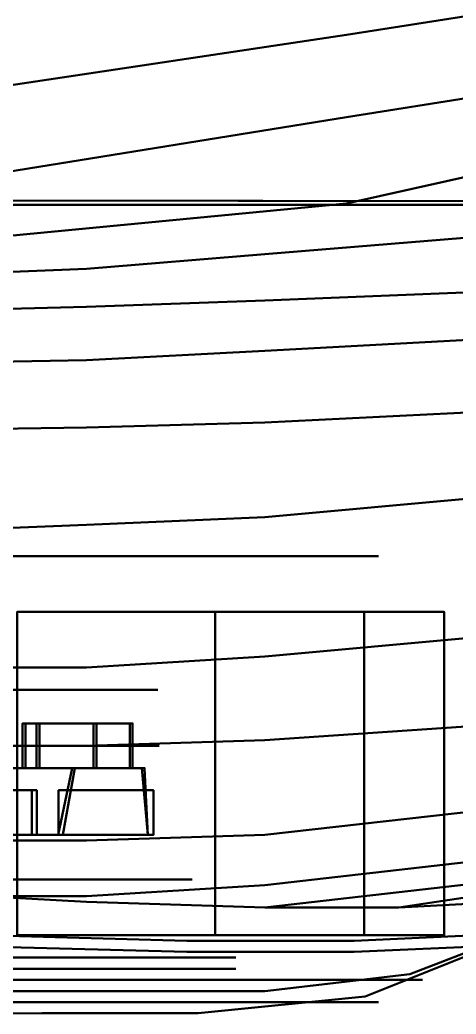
# Model space of a CAD drawing. Header units: inches. Extents: x 297.28 to 301.23, y -10.28 to -8.52.
# Drawn here: x 300.629 to 300.878, y -10.228 to -9.662 of the extents above; entities that cross this region are included whole.
import ezdxf

# ---------------------------------------------------------------- set-up
doc = ezdxf.new("R2010")
doc.units = ezdxf.units.IN
doc.header["$MEASUREMENT"] = 0
for name, color, linetype, lineweight in [('Ford-chasis', 1, 'CONTINUOUS', 50), ('Ford-gomas', 3, 'CONTINUOUS', 50), ('Ford-Llantas-3D', 4, 'CONTINUOUS', 50), ('Ford-Plastic-Negro-3D', 6, 'CONTINUOUS', 50), ('Ford-Rayos-Llantas-3D', 113, 'CONTINUOUS', 50)]:
    doc.layers.add(name, color=color, linetype=linetype, lineweight=lineweight)

msp = doc.modelspace()

# ---------------------------------------------------------------- linework, layer by layer
at = {"layer": 'Ford-chasis'}
msp.add_3dface([(300.08934, -9.02755, 0.2505), (300.08934, -9.76437, 0.2505), (300.93706, -9.76538, 0.2505), (300.93706, -9.02654, 0.2505)], dxfattribs=at)
at = {"layer": 'Ford-chasis', "linetype": 'ByBlock'}
for points, invisible_edges in [([(300.81522, -9.59597, 0.76453), (301.04546, -9.57279, 0.70529), (301.04546, -9.63452, 0.68949), (300.81522, -9.67055, 0.7389)], 10), ([(300.60375, -9.61821, 0.8093), (300.81522, -9.59597, 0.76453), (300.81522, -9.67055, 0.7389), (300.60375, -9.70239, 0.78154)], 2), ([(301.04546, -9.63452, 0.68949), (300.81522, -9.67055, 0.7389), (300.81522, -9.71751, 0.7215), (301.04546, -9.68081, 0.674)], 2), ([(300.81522, -9.67055, 0.7389), (300.60375, -9.70239, 0.78154), (300.60057, -9.75202, 0.76331), (300.81522, -9.71751, 0.7215)], 10), ([(300.81522, -9.71751, 0.7215), (301.04546, -9.68081, 0.674), (301.04548, -9.71542, 0.65419), (300.81522, -9.76656, 0.69764)], 10), ([(300.81522, -9.76656, 0.69764), (301.04548, -9.71542, 0.65419), (301.04593, -9.7439, 0.62867), (300.81522, -9.76656, 0.69764)], 4), ([(300.60057, -9.75202, 0.76331), (300.81522, -9.71751, 0.7215), (300.81522, -9.76656, 0.69764), (300.60057, -9.78721, 0.74454)], 10), ([(301.04593, -9.7439, 0.62867), (300.81522, -9.76656, 0.69764), (300.90849, -9.78415, 0.6837), (301.02711, -9.7775, 0.63018)], 11), ([(300.60057, -9.78721, 0.74454), (300.66719, -9.8038, 0.74899), (300.76879, -9.79545, 0.72311), (300.81522, -9.76656, 0.69764)], 5), ([(300.76879, -9.79545, 0.72311), (300.81522, -9.76656, 0.69764), (300.81522, -9.76656, 0.69764), (300.90849, -9.78415, 0.6837)], 5), ([(300.53384, -9.80922, 0.76125), (300.50212, -9.79566, 0.75915), (300.60057, -9.78721, 0.74454), (300.66719, -9.8038, 0.74899)], 5), ([(300.76879, -9.82197, 0.74796), (300.76879, -9.79545, 0.72311), (300.90849, -9.78415, 0.6837), (300.90849, -9.81628, 0.72122)], 5), ([(300.66719, -9.8038, 0.74899), (300.66719, -9.8254, 0.76072), (300.76879, -9.82197, 0.74796), (300.76879, -9.79545, 0.72311)], 5), ([(300.53384, -9.82909, 0.7727), (300.53384, -9.80922, 0.76125), (300.66719, -9.8038, 0.74899), (300.66719, -9.8254, 0.76072)], 5), ([(300.76879, -9.85054, 0.77121), (300.76879, -9.82197, 0.74796), (300.90849, -9.81628, 0.72122), (300.90849, -9.84303, 0.74263)], 5), ([(300.66719, -9.8254, 0.76072), (300.66719, -9.85587, 0.78535), (300.76879, -9.85054, 0.77121), (300.76879, -9.82197, 0.74796)], 5), ([(300.53384, -9.85803, 0.79274), (300.53384, -9.82909, 0.7727), (300.66719, -9.8254, 0.76072), (300.66719, -9.85587, 0.78535)], 5), ([(300.76879, -9.85054, 0.77121), (300.76879, -9.89142, 0.80209), (300.90849, -9.88451, 0.77755), (300.90849, -9.84303, 0.74263)], 5), ([(300.66719, -9.89418, 0.81492), (300.66719, -9.85587, 0.78535), (300.76879, -9.85054, 0.77121), (300.76879, -9.89142, 0.80209)], 5), ([(300.53384, -9.85803, 0.79274), (300.53384, -9.89621, 0.81958), (300.66719, -9.89418, 0.81492), (300.66719, -9.85587, 0.78535)], 5), ([(300.76879, -9.89142, 0.80209), (300.76879, -9.94523, 0.82116), (300.90849, -9.93253, 0.7967), (300.90849, -9.88451, 0.77755)], 5), ([(300.53384, -9.89621, 0.81958), (300.53384, -9.95476, 0.84306), (300.66719, -9.94971, 0.83211), (300.66719, -9.89418, 0.81492)], 5), ([(300.66719, -9.94971, 0.83211), (300.66719, -9.89418, 0.81492), (300.76879, -9.89142, 0.80209), (300.76879, -9.94523, 0.82116)], 5), ([(300.76879, -9.94523, 0.82116), (300.76879, -9.99921, 0.8274), (300.90849, -9.98968, 0.80295), (300.90849, -9.93253, 0.7967)], 7), ([(300.66719, -10.00238, 0.8381), (300.66719, -9.94971, 0.83211), (300.76879, -9.94523, 0.82116), (300.76879, -9.99921, 0.8274)], 13), ([(300.53384, -9.95476, 0.84306), (300.53384, -10.00238, 0.85026), (300.66719, -10.00238, 0.8381), (300.66719, -9.94971, 0.83211)], 7), ([(300.90849, -9.98968, 0.80295), (300.90849, -10.01191, 0.80295), (300.76879, -10.02461, 0.8274), (300.76879, -9.99921, 0.8274)], 13), ([(300.66719, -10.00238, 0.8381), (300.66719, -10.03096, 0.8381), (300.53384, -10.03096, 0.85026), (300.53384, -10.00238, 0.85026)], 13), ([(300.76879, -10.02461, 0.8274), (300.76879, -9.99921, 0.8274), (300.66719, -10.00238, 0.8381), (300.66719, -10.03096, 0.8381)], 7), ([(300.76879, -10.07223, 0.82116), (300.76879, -10.02461, 0.8274), (300.90849, -10.01191, 0.80295), (300.90849, -10.06271, 0.7967)], 5), ([(300.66719, -10.03096, 0.8381), (300.66719, -10.07541, 0.83211), (300.76879, -10.07223, 0.82116), (300.76879, -10.02461, 0.8274)], 5), ([(300.53384, -10.07541, 0.84306), (300.53384, -10.03096, 0.85026), (300.66719, -10.03096, 0.8381), (300.66719, -10.07541, 0.83211)], 5), ([(300.76879, -10.12621, 0.80209), (300.76879, -10.07223, 0.82116), (300.90849, -10.06271, 0.7967), (300.90849, -10.11033, 0.77755)], 5), ([(300.66719, -10.07541, 0.83211), (300.66719, -10.12938, 0.81243), (300.76879, -10.12621, 0.80209), (300.76879, -10.07223, 0.82116)], 5), ([(300.53384, -10.12938, 0.81958), (300.53384, -10.07541, 0.84306), (300.66719, -10.07541, 0.83211), (300.66719, -10.12938, 0.81243)], 5), ([(300.76879, -10.15478, 0.76731), (300.76879, -10.12621, 0.80209), (300.90849, -10.11033, 0.77755), (300.90849, -10.13891, 0.74263)], 5), ([(300.66719, -10.12938, 0.81243), (300.66719, -10.16113, 0.77755), (300.76879, -10.15478, 0.76731), (300.76879, -10.12621, 0.80209)], 5), ([(300.53384, -10.16113, 0.77755), (300.53384, -10.12938, 0.81958), (300.66719, -10.12938, 0.81243), (300.66719, -10.16113, 0.77755)], 5), ([(300.76879, -10.16748, 0.7077), (300.76879, -10.15478, 0.76731), (300.90849, -10.13891, 0.74263), (300.90849, -10.15161, 0.6823)], 5), ([(300.76879, -10.16748, 0.7077), (300.84499, -10.16748, 0.6442), (300.90849, -10.15796, 0.6315), (300.90849, -10.15161, 0.6823)], 4), ([(300.66719, -10.16113, 0.77755), (300.66719, -10.16431, 0.75215), (300.76879, -10.16748, 0.7077), (300.76879, -10.15478, 0.76731)], 5), ([(300.66719, -10.16431, 0.75215), (300.66719, -10.16113, 0.77755), (300.53384, -10.16113, 0.77755), (300.61004, -10.16113, 0.7712)], 1), ([(300.66719, -10.16431, 0.75215), (300.61004, -10.18971, 0.75215), (300.61004, -10.18971, 0.75215), (300.61004, -10.16113, 0.7712)], 5), ([(300.84499, -10.16748, 0.6442), (300.90849, -10.16431, 0.56165), (300.90849, -10.16431, 0.56165), (300.90849, -10.15796, 0.6315)], 4), ([(300.72434, -10.19288, 0.7077), (300.76879, -10.16748, 0.7077), (300.66719, -10.16431, 0.75215), (300.61004, -10.18971, 0.75215)], 5), ([(300.84499, -10.16748, 0.6442), (300.81959, -10.19288, 0.6442), (300.72434, -10.19288, 0.7077), (300.76879, -10.16748, 0.7077)], 5), ([(300.88944, -10.18971, 0.56165), (300.90849, -10.16431, 0.56165), (300.84499, -10.16748, 0.6442), (300.81959, -10.19288, 0.6442)], 5), ([(300.93389, -10.17066, 0.4664), (300.90849, -10.18336, 0.4664), (300.85134, -10.20558, 0.56165), (300.88944, -10.18971, 0.56165)], 5), ([(300.90849, -10.18336, 0.4664), (300.88944, -10.19288, 0.4664), (300.82594, -10.21828, 0.56165), (300.85134, -10.20558, 0.56165)], 5), ([(300.72434, -10.19288, 0.7077), (300.64179, -10.21511, 0.7077), (300.53384, -10.21556, 0.72675), (300.61004, -10.18971, 0.75215)], 5), ([(300.85134, -10.20558, 0.56165), (300.88944, -10.18971, 0.56165), (300.81959, -10.19288, 0.6442), (300.76879, -10.21511, 0.6442)], 5), ([(300.81959, -10.19288, 0.6442), (300.76879, -10.21511, 0.6442), (300.64179, -10.21511, 0.7077), (300.72434, -10.19288, 0.7077)], 5), ([(300.82594, -10.21828, 0.56165), (300.85134, -10.20558, 0.56165), (300.76879, -10.21511, 0.6442), (300.73069, -10.22781, 0.6442)], 5), ([(300.64179, -10.22781, 0.6823), (300.64179, -10.21511, 0.7077), (300.53384, -10.21556, 0.72675), (300.53384, -10.22826, 0.70135)], 5), ([(300.76879, -10.21511, 0.6442), (300.73069, -10.22781, 0.6442), (300.64179, -10.22781, 0.6823), (300.64179, -10.21511, 0.7077)], 5)]:
    msp.add_3dface(points, dxfattribs=dict(at, invisible_edges=invisible_edges))
at = {"layer": 'Ford-chasis'}
for points, invisible_edges in [([(300.09251, -9.76643, 0.3013), (300.94024, -9.76743, 0.3013), (300.93706, -9.76538, 0.2505), (300.08934, -9.76437, 0.2505)], 1), ([(300.09569, -9.76848, 0.3521), (300.94659, -9.76743, 0.37115), (300.94024, -9.76743, 0.3013), (300.09251, -9.76643, 0.3013)], 5), ([(300.93389, -9.76743, 0.4664), (300.11474, -9.77061, 0.4664), (300.09569, -9.76848, 0.3521), (300.94659, -9.76743, 0.37115)], 5), ([(300.15919, -9.76743, 0.56165), (300.88944, -9.76743, 0.56165), (300.93389, -9.76743, 0.4664), (300.11474, -9.77061, 0.4664)], 5), ([(300.81959, -9.76743, 0.6442), (300.21634, -9.76743, 0.6442), (300.15919, -9.76743, 0.56165), (300.88944, -9.76743, 0.56165)], 5), ([(300.30524, -9.76743, 0.7077), (300.72434, -9.76743, 0.7077), (300.81959, -9.76743, 0.6442), (300.21634, -9.76743, 0.6442)], 5), ([(300.61004, -9.76743, 0.74263), (300.43859, -9.76743, 0.75215), (300.30524, -9.76743, 0.7077), (300.72434, -9.76743, 0.7077)], 4), ([(300.72434, -9.76743, 0.7077), (300.72434, -10.18653, 0.7077), (300.61004, -10.18336, 0.75215), (300.61004, -9.76743, 0.74263)], 5), ([(300.81959, -10.18653, 0.6442), (300.81959, -9.76743, 0.6442), (300.72434, -9.76743, 0.7077), (300.72434, -10.18653, 0.7077)], 5), ([(300.88944, -9.76743, 0.56165), (300.88944, -10.18336, 0.56165), (300.81959, -10.18653, 0.6442), (300.81959, -9.76743, 0.6442)], 5)]:
    msp.add_3dface(points, dxfattribs=dict(at, invisible_edges=invisible_edges))
at = {"layer": 'Ford-gomas', "invisible_edges": 5}
for points in [[(300.71752, -9.96746, 0.09966), (300.67925, -9.96746, 0.15034), (300.59987, -9.96746, 0.11081), (300.61725, -9.96746, 0.04974)], [(300.61725, -9.96746, 0.63606), (300.59987, -9.96746, 0.57499), (300.67925, -9.96746, 0.53546), (300.71752, -9.96746, 0.58614)], [(300.74048, -9.99921, 0.06926), (300.71752, -9.96746, 0.09966), (300.61725, -9.96746, 0.04974), (300.62768, -9.99921, 0.01309)], [(300.62768, -9.99921, 0.67271), (300.61725, -9.96746, 0.63606), (300.71752, -9.96746, 0.58614), (300.74048, -9.99921, 0.61654)], [(300.71752, -9.96746, 0.58614), (300.67925, -9.96746, 0.53546), (300.73899, -9.96746, 0.46993), (300.79298, -9.96746, 0.50336)], [(300.79298, -9.96746, 0.18244), (300.73899, -9.96746, 0.21587), (300.67925, -9.96746, 0.15034), (300.71752, -9.96746, 0.09966)], [(300.82538, -9.99921, 0.16239), (300.79298, -9.96746, 0.18244), (300.71752, -9.96746, 0.09966), (300.74048, -9.99921, 0.06926)], [(300.74048, -9.99921, 0.61654), (300.71752, -9.96746, 0.58614), (300.79298, -9.96746, 0.50336), (300.82538, -9.99921, 0.52341)], [(300.79298, -9.96746, 0.50336), (300.73899, -9.96746, 0.46993), (300.77103, -9.96746, 0.38724), (300.83345, -9.96746, 0.39891)], [(300.83345, -9.96746, 0.28689), (300.77103, -9.96746, 0.29856), (300.73899, -9.96746, 0.21587), (300.79298, -9.96746, 0.18244)], [(300.83345, -9.96746, 0.39891), (300.77103, -9.96746, 0.38724), (300.77103, -9.96746, 0.29856), (300.83345, -9.96746, 0.28689)], [(300.82538, -9.99921, 0.52341), (300.79298, -9.96746, 0.50336), (300.83345, -9.96746, 0.39891), (300.8709, -9.99921, 0.40591)], [(300.8709, -9.99921, 0.27989), (300.83345, -9.96746, 0.28689), (300.79298, -9.96746, 0.18244), (300.82538, -9.99921, 0.16239)], [(300.8709, -9.99921, 0.40591), (300.83345, -9.96746, 0.39891), (300.83345, -9.96746, 0.28689), (300.8709, -9.99921, 0.27989)], [(300.73283, -10.20876, 0.07939), (300.74048, -10.18336, 0.06926), (300.62768, -10.18336, 0.01309), (300.6242, -10.20876, 0.02531)], [(300.6242, -10.20876, 0.6605), (300.62768, -10.18336, 0.67271), (300.74048, -10.18336, 0.61654), (300.73283, -10.20876, 0.60641)], [(300.81458, -10.20876, 0.16907), (300.82538, -10.18336, 0.16239), (300.74048, -10.18336, 0.06926), (300.73283, -10.20876, 0.07939)], [(300.73283, -10.20876, 0.60641), (300.74048, -10.18336, 0.61654), (300.82538, -10.18336, 0.52341), (300.81458, -10.20876, 0.51673)], [(300.81458, -10.20876, 0.51673), (300.82538, -10.18336, 0.52341), (300.8709, -10.18336, 0.40591), (300.85842, -10.20876, 0.40357)], [(300.85842, -10.20876, 0.28223), (300.8709, -10.18336, 0.27989), (300.82538, -10.18336, 0.16239), (300.81458, -10.20876, 0.16907)], [(300.85842, -10.20876, 0.40357), (300.8709, -10.18336, 0.40591), (300.8709, -10.18336, 0.27989), (300.85842, -10.20876, 0.28223)], [(300.59466, -10.19606, 0.55667), (300.59813, -10.20876, 0.56888), (300.67543, -10.20876, 0.53039), (300.66777, -10.19606, 0.52026)], [(300.66777, -10.19606, 0.16554), (300.67543, -10.20876, 0.15541), (300.59813, -10.20876, 0.11692), (300.59466, -10.19606, 0.12913)], [(300.66777, -10.19606, 0.52026), (300.67543, -10.20876, 0.53039), (300.7336, -10.20876, 0.46659), (300.7228, -10.19606, 0.4599)], [(300.7228, -10.19606, 0.2259), (300.7336, -10.20876, 0.21921), (300.67543, -10.20876, 0.15541), (300.66777, -10.19606, 0.16554)], [(300.7228, -10.19606, 0.4599), (300.7336, -10.20876, 0.46659), (300.76479, -10.20876, 0.38607), (300.7523, -10.19606, 0.38374)], [(300.7523, -10.19606, 0.30206), (300.76479, -10.20876, 0.29973), (300.7336, -10.20876, 0.21921), (300.7228, -10.19606, 0.2259)], [(300.7523, -10.19606, 0.38374), (300.76479, -10.20876, 0.38607), (300.76479, -10.20876, 0.29973), (300.7523, -10.19606, 0.30206)], [(300.59813, -10.20876, 0.56888), (300.60682, -10.22146, 0.59942), (300.69456, -10.22146, 0.55573), (300.67543, -10.20876, 0.53039)], [(300.67543, -10.20876, 0.15541), (300.69456, -10.22146, 0.13007), (300.60682, -10.22146, 0.08638), (300.59813, -10.20876, 0.11692)], [(300.71752, -10.22146, 0.09966), (300.73283, -10.20876, 0.07939), (300.6242, -10.20876, 0.02531), (300.61725, -10.22146, 0.04974)], [(300.61725, -10.22146, 0.63606), (300.6242, -10.20876, 0.6605), (300.73283, -10.20876, 0.60641), (300.71752, -10.22146, 0.58614)], [(300.67543, -10.20876, 0.53039), (300.69456, -10.22146, 0.55573), (300.76059, -10.22146, 0.4833), (300.7336, -10.20876, 0.46659)], [(300.7336, -10.20876, 0.21921), (300.76059, -10.22146, 0.2025), (300.69456, -10.22146, 0.13007), (300.67543, -10.20876, 0.15541)], [(300.71752, -10.22146, 0.58614), (300.73283, -10.20876, 0.60641), (300.81458, -10.20876, 0.51673), (300.79298, -10.22146, 0.50336)], [(300.79298, -10.22146, 0.18244), (300.81458, -10.20876, 0.16907), (300.73283, -10.20876, 0.07939), (300.71752, -10.22146, 0.09966)], [(300.7336, -10.20876, 0.46659), (300.76059, -10.22146, 0.4833), (300.796, -10.22146, 0.39191), (300.76479, -10.20876, 0.38607)], [(300.76479, -10.20876, 0.29973), (300.796, -10.22146, 0.29389), (300.76059, -10.22146, 0.2025), (300.7336, -10.20876, 0.21921)], [(300.76479, -10.20876, 0.38607), (300.796, -10.22146, 0.39191), (300.796, -10.22146, 0.29389), (300.76479, -10.20876, 0.29973)], [(300.79298, -10.22146, 0.50336), (300.81458, -10.20876, 0.51673), (300.85842, -10.20876, 0.40357), (300.83345, -10.22146, 0.39891)], [(300.83345, -10.22146, 0.28689), (300.85842, -10.20876, 0.28223), (300.81458, -10.20876, 0.16907), (300.79298, -10.22146, 0.18244)], [(300.83345, -10.22146, 0.39891), (300.85842, -10.20876, 0.40357), (300.85842, -10.20876, 0.28223), (300.83345, -10.22146, 0.28689)], [(300.69456, -10.22146, 0.13007), (300.71752, -10.22146, 0.09966), (300.61725, -10.22146, 0.04974), (300.60682, -10.22146, 0.08638)], [(300.60682, -10.22146, 0.59942), (300.61725, -10.22146, 0.63606), (300.71752, -10.22146, 0.58614), (300.69456, -10.22146, 0.55573)], [(300.69456, -10.22146, 0.55573), (300.71752, -10.22146, 0.58614), (300.79298, -10.22146, 0.50336), (300.76059, -10.22146, 0.4833)], [(300.76059, -10.22146, 0.2025), (300.79298, -10.22146, 0.18244), (300.71752, -10.22146, 0.09966), (300.69456, -10.22146, 0.13007)], [(300.76059, -10.22146, 0.4833), (300.79298, -10.22146, 0.50336), (300.83345, -10.22146, 0.39891), (300.796, -10.22146, 0.39191)], [(300.796, -10.22146, 0.29389), (300.83345, -10.22146, 0.28689), (300.79298, -10.22146, 0.18244), (300.76059, -10.22146, 0.2025)], [(300.796, -10.22146, 0.39191), (300.83345, -10.22146, 0.39891), (300.83345, -10.22146, 0.28689), (300.796, -10.22146, 0.29389)]]:
    msp.add_3dface(points, dxfattribs=at)
at = {"layer": 'Ford-gomas'}
for points in [[(300.62768, -10.18336, 0.67271), (300.62768, -9.99921, 0.67271), (300.74048, -9.99921, 0.61654), (300.74048, -10.18336, 0.61654)], [(300.74048, -10.18336, 0.06926), (300.74048, -9.99921, 0.06926), (300.62768, -9.99921, 0.01309), (300.62768, -10.18336, 0.01309)], [(300.82538, -10.18336, 0.16239), (300.82538, -9.99921, 0.16239), (300.74048, -9.99921, 0.06926), (300.74048, -10.18336, 0.06926)], [(300.74048, -10.18336, 0.61654), (300.74048, -9.99921, 0.61654), (300.82538, -9.99921, 0.52341), (300.82538, -10.18336, 0.52341)], [(300.82538, -10.18336, 0.52341), (300.82538, -9.99921, 0.52341), (300.8709, -9.99921, 0.40591), (300.8709, -10.18336, 0.40591)], [(300.8709, -10.18336, 0.27989), (300.8709, -9.99921, 0.27989), (300.82538, -9.99921, 0.16239), (300.82538, -10.18336, 0.16239)], [(300.8709, -10.18336, 0.40591), (300.8709, -9.99921, 0.40591), (300.8709, -9.99921, 0.27989), (300.8709, -10.18336, 0.27989)]]:
    msp.add_3dface(points, dxfattribs=at)
at = {"layer": 'Ford-Llantas-3D', "invisible_edges": 5}
for points in [[(300.58249, -10.15161, 0.51391), (300.58249, -10.07541, 0.51391), (300.64099, -10.07541, 0.48479), (300.64099, -10.15161, 0.48479)], [(300.64099, -10.15161, 0.20101), (300.64099, -10.07541, 0.20101), (300.58249, -10.07541, 0.17189), (300.58249, -10.15161, 0.17189)], [(300.64099, -10.15161, 0.48479), (300.64099, -10.07541, 0.48479), (300.68501, -10.07541, 0.4365), (300.68501, -10.15161, 0.4365)], [(300.68501, -10.15161, 0.2493), (300.68501, -10.07541, 0.2493), (300.64099, -10.07541, 0.20101), (300.64099, -10.15161, 0.20101)], [(300.70861, -10.15161, 0.31023), (300.70861, -10.07541, 0.31023), (300.68501, -10.07541, 0.2493), (300.68501, -10.15161, 0.2493)], [(300.68501, -10.15161, 0.4365), (300.68501, -10.07541, 0.4365), (300.70861, -10.07541, 0.37557), (300.70861, -10.15161, 0.37557)], [(300.70861, -10.15161, 0.37557), (300.70861, -10.07541, 0.37557), (300.70861, -10.07541, 0.31023), (300.70861, -10.15161, 0.31023)], [(300.58771, -10.15161, 0.53224), (300.58249, -10.15161, 0.51391), (300.64099, -10.15161, 0.48479), (300.65247, -10.15161, 0.49999)], [(300.65247, -10.15161, 0.18581), (300.64099, -10.15161, 0.20101), (300.58249, -10.15161, 0.17189), (300.58771, -10.15161, 0.15356)], [(300.58945, -10.19606, 0.53834), (300.58771, -10.15161, 0.53224), (300.65247, -10.15161, 0.49999), (300.65629, -10.19606, 0.50506)], [(300.65629, -10.19606, 0.18074), (300.65247, -10.15161, 0.18581), (300.58771, -10.15161, 0.15356), (300.58945, -10.19606, 0.14746)], [(300.65247, -10.15161, 0.49999), (300.64099, -10.15161, 0.48479), (300.68501, -10.15161, 0.4365), (300.7012, -10.15161, 0.44653)], [(300.7012, -10.15161, 0.23927), (300.68501, -10.15161, 0.2493), (300.64099, -10.15161, 0.20101), (300.65247, -10.15161, 0.18581)], [(300.65629, -10.19606, 0.50506), (300.65247, -10.15161, 0.49999), (300.7012, -10.15161, 0.44653), (300.7066, -10.19606, 0.44987)], [(300.7066, -10.19606, 0.23593), (300.7012, -10.15161, 0.23927), (300.65247, -10.15161, 0.18581), (300.65629, -10.19606, 0.18074)], [(300.72734, -10.15161, 0.30673), (300.70861, -10.15161, 0.31023), (300.68501, -10.15161, 0.2493), (300.7012, -10.15161, 0.23927)], [(300.7012, -10.15161, 0.44653), (300.68501, -10.15161, 0.4365), (300.70861, -10.15161, 0.37557), (300.72734, -10.15161, 0.37907)], [(300.73358, -10.19606, 0.30556), (300.72734, -10.15161, 0.30673), (300.7012, -10.15161, 0.23927), (300.7066, -10.19606, 0.23593)], [(300.7066, -10.19606, 0.44987), (300.7012, -10.15161, 0.44653), (300.72734, -10.15161, 0.37907), (300.73358, -10.19606, 0.38024)], [(300.72734, -10.15161, 0.37907), (300.70861, -10.15161, 0.37557), (300.70861, -10.15161, 0.31023), (300.72734, -10.15161, 0.30673)], [(300.73358, -10.19606, 0.38024), (300.72734, -10.15161, 0.37907), (300.72734, -10.15161, 0.30673), (300.73358, -10.19606, 0.30556)], [(300.59466, -10.20241, 0.55667), (300.58945, -10.19606, 0.53834), (300.65629, -10.19606, 0.50506), (300.66777, -10.20241, 0.52026)], [(300.66777, -10.20241, 0.16554), (300.65629, -10.19606, 0.18074), (300.58945, -10.19606, 0.14746), (300.59466, -10.20241, 0.12913)], [(300.66777, -10.20241, 0.52026), (300.65629, -10.19606, 0.50506), (300.7066, -10.19606, 0.44987), (300.7228, -10.20241, 0.4599)], [(300.7228, -10.20241, 0.2259), (300.7066, -10.19606, 0.23593), (300.65629, -10.19606, 0.18074), (300.66777, -10.20241, 0.16554)], [(300.7228, -10.20241, 0.4599), (300.7066, -10.19606, 0.44987), (300.73358, -10.19606, 0.38024), (300.7523, -10.20241, 0.38374)], [(300.7523, -10.20241, 0.30206), (300.73358, -10.19606, 0.30556), (300.7066, -10.19606, 0.23593), (300.7228, -10.20241, 0.2259)], [(300.7523, -10.20241, 0.38374), (300.73358, -10.19606, 0.38024), (300.73358, -10.19606, 0.30556), (300.7523, -10.20241, 0.30206)]]:
    msp.add_3dface(points, dxfattribs=at)
at = {"layer": 'Ford-Llantas-3D'}
for points in [[(300.65097, -10.12621, 0.46958), (300.65893, -10.08811, 0.46278), (300.59189, -10.08811, 0.39475), (300.58569, -10.12621, 0.40095)], [(300.59189, -10.08811, 0.29105), (300.66052, -10.08811, 0.22577), (300.65372, -10.12621, 0.21781), (300.58569, -10.12621, 0.28485)], [(300.60777, -10.08811, 0.36725), (300.69862, -10.08811, 0.39404), (300.70211, -10.12621, 0.38418), (300.61004, -10.12621, 0.35878)], [(300.70211, -10.12621, 0.3048), (300.70021, -10.08811, 0.29451), (300.60777, -10.08811, 0.31855), (300.61004, -10.12621, 0.32703)]]:
    msp.add_3dface(points, dxfattribs=at)
at = {"layer": 'Ford-Plastic-Negro-3D', "invisible_edges": 5}
for points in [[(300.70775, -10.04366, 0.30593), (300.53384, -10.04366, 0.3429), (300.53384, -10.04366, 0.3429), (300.67768, -10.04366, 0.23839)], [(300.70775, -10.04366, 0.37987), (300.53384, -10.04366, 0.3429), (300.53384, -10.04366, 0.3429), (300.70775, -10.04366, 0.30593)], [(300.62274, -10.04366, 0.49688), (300.53384, -10.04366, 0.3429), (300.53384, -10.04366, 0.3429), (300.67768, -10.04366, 0.44741)], [(300.67768, -10.04366, 0.44741), (300.53384, -10.04366, 0.3429), (300.53384, -10.04366, 0.3429), (300.70775, -10.04366, 0.37987)], [(300.67768, -10.04366, 0.23839), (300.53384, -10.04366, 0.3429), (300.53384, -10.04366, 0.3429), (300.62274, -10.04366, 0.18892)]]:
    msp.add_3dface(points, dxfattribs=at)
at = {"layer": 'Ford-Rayos-Llantas-3D'}
for points in [[(300.63081, -10.06271, 0.40989), (300.63081, -10.08811, 0.40989), (300.63875, -10.08811, 0.39614), (300.63875, -10.06271, 0.39614)], [(300.6712, -10.08811, 0.44787), (300.6712, -10.06271, 0.44787), (300.63081, -10.06271, 0.40989), (300.63081, -10.08811, 0.40989)], [(300.64034, -10.06271, 0.29241), (300.64034, -10.08811, 0.29241), (300.6324, -10.08811, 0.27866), (300.6324, -10.06271, 0.27866)], [(300.6324, -10.08811, 0.27866), (300.6324, -10.06271, 0.27866), (300.67279, -10.06271, 0.24068), (300.67279, -10.08811, 0.24068)], [(300.63875, -10.08811, 0.39614), (300.63875, -10.06271, 0.39614), (300.69184, -10.06271, 0.41213), (300.69184, -10.08811, 0.41213)], [(300.69343, -10.08811, 0.27642), (300.69343, -10.06271, 0.27642), (300.64034, -10.06271, 0.29241), (300.64034, -10.08811, 0.29241)], [(300.63606, -10.12621, 0.48186), (300.63606, -10.10081, 0.48186), (300.59807, -10.10081, 0.44146), (300.59807, -10.12621, 0.44146)], [(300.60082, -10.12621, 0.24593), (300.60082, -10.10081, 0.24593), (300.63881, -10.10081, 0.20553), (300.63881, -10.12621, 0.20553)], [(300.65131, -10.12621, 0.35243), (300.65131, -10.10081, 0.35243), (300.70529, -10.10081, 0.36513), (300.70529, -10.12621, 0.36513)], [(300.65131, -10.10081, 0.33655), (300.65131, -10.12621, 0.33655), (300.65131, -10.12621, 0.35243), (300.65131, -10.10081, 0.35243)], [(300.70529, -10.12621, 0.32385), (300.70529, -10.10081, 0.32385), (300.65131, -10.10081, 0.33655), (300.65131, -10.12621, 0.33655)]]:
    msp.add_3dface(points, dxfattribs=at)
for points, invisible_edges in [([(300.63875, -10.08811, 0.39614), (300.60777, -10.08811, 0.36725), (300.59189, -10.08811, 0.39475), (300.63081, -10.08811, 0.40989)], 5), ([(300.6324, -10.08811, 0.27866), (300.59189, -10.08811, 0.29105), (300.60777, -10.08811, 0.31855), (300.64034, -10.08811, 0.29241)], 5), ([(300.59189, -10.08811, 0.39475), (300.63081, -10.08811, 0.40989), (300.6712, -10.08811, 0.44787), (300.65893, -10.08811, 0.46278)], 1), ([(300.66052, -10.08811, 0.22577), (300.67279, -10.08811, 0.24068), (300.6324, -10.08811, 0.27866), (300.59189, -10.08811, 0.29105)], 4), ([(300.69862, -10.08811, 0.39404), (300.69184, -10.08811, 0.41213), (300.63875, -10.08811, 0.39614), (300.60777, -10.08811, 0.36725)], 4), ([(300.60777, -10.08811, 0.31855), (300.64034, -10.08811, 0.29241), (300.69343, -10.08811, 0.27642), (300.70021, -10.08811, 0.29451)], 1), ([(300.65097, -10.12621, 0.46958), (300.63606, -10.12621, 0.48186), (300.59807, -10.12621, 0.44146), (300.58569, -10.12621, 0.40095)], 4), ([(300.58569, -10.12621, 0.28485), (300.60082, -10.12621, 0.24593), (300.63881, -10.12621, 0.20553), (300.65372, -10.12621, 0.21781)], 1), ([(300.65131, -10.12621, 0.33655), (300.61004, -10.12621, 0.32703), (300.61004, -10.12621, 0.35878), (300.65131, -10.12621, 0.35243)], 5), ([(300.61004, -10.12621, 0.35878), (300.65131, -10.12621, 0.35243), (300.70529, -10.12621, 0.36513), (300.70211, -10.12621, 0.38418)], 1), ([(300.70211, -10.12621, 0.3048), (300.70529, -10.12621, 0.32385), (300.65131, -10.12621, 0.33655), (300.61004, -10.12621, 0.32703)], 4)]:
    msp.add_3dface(points, dxfattribs=dict(at, invisible_edges=invisible_edges))

doc.saveas('drawing.dxf')
